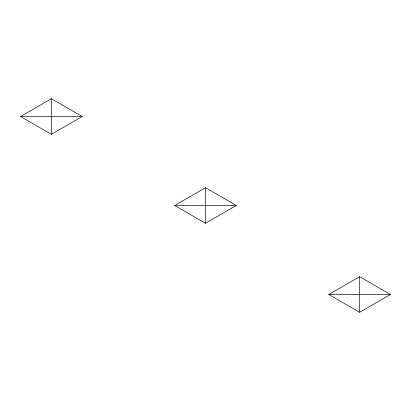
<?xml version="1.0" encoding="UTF-8"?>
<svg xmlns="http://www.w3.org/2000/svg" width="411" height="411" viewBox="0 0 411 411"><rect width="100%" height="100%" fill="white"/><g stroke="black" fill="none" stroke-linecap="round" stroke-linejoin="round"><path stroke-width="0.62" d="M20.55 116.519L51.375 98.722L82.2 116.519L51.375 134.315L20.55 116.519L82.2 116.519M174.675 205.5L205.5 187.704L236.325 205.5L205.5 223.296L174.675 205.5L236.325 205.5M328.8 294.482L359.625 276.685L390.45 294.482L359.625 312.278L328.8 294.482L390.45 294.482M359.625 276.685L359.625 312.278M205.5 187.704L205.5 223.296M51.375 98.722L51.375 134.315"/></g></svg>
